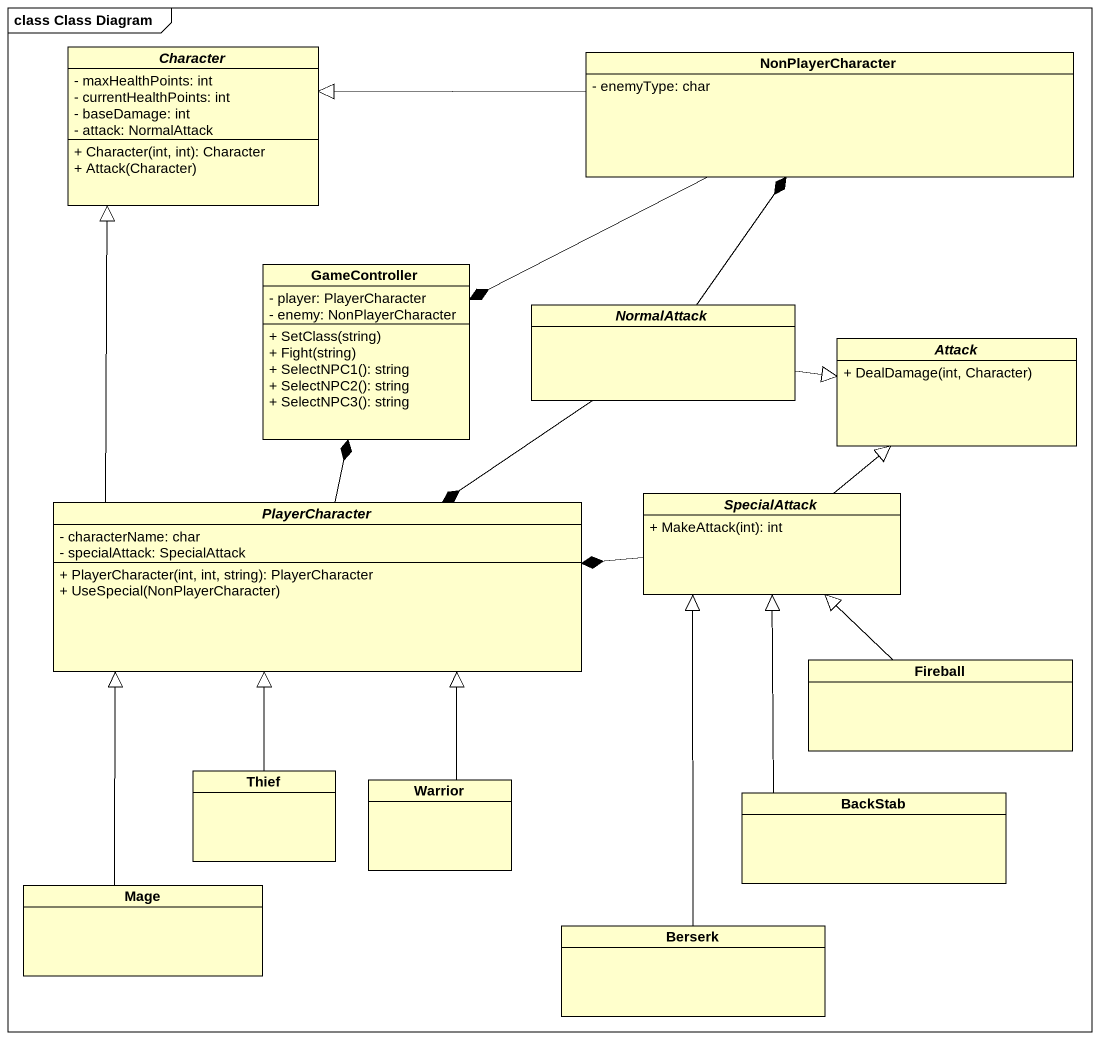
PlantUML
@startuml
mainframe class Class Diagram
hide circle
hide empty members
skinparam classAttributeIconSize 0
abstract class Character {
  - maxHealthPoints: int
  - currentHealthPoints: int
  - baseDamage: int
  - attack: NormalAttack
  + Character(int, int): Character
  + Attack(Character)
}
class NonPlayerCharacter {
  - enemyType: char
}
class GameController {
  - player: PlayerCharacter
  - enemy: NonPlayerCharacter
  + SetClass(string)
  + Fight(string)
  + SelectNPC1(): string
  + SelectNPC2(): string
  + SelectNPC3(): string
}
abstract class NormalAttack
abstract class Attack {
  + DealDamage(int, Character)
}
abstract class PlayerCharacter {
  - characterName: char
  - specialAttack: SpecialAttack
  + PlayerCharacter(int, int, string): PlayerCharacter
  + UseSpecial(NonPlayerCharacter)
}
abstract class SpecialAttack {
  + MakeAttack(int): int
}
class Fireball
class Thief
class Warrior
class BackStab
class Mage
class Berserk
NonPlayerCharacter -left-|> Character
NonPlayerCharacter -left-* GameController
NormalAttack -up-* NonPlayerCharacter
NormalAttack -right-|> Attack
NormalAttack --* PlayerCharacter
PlayerCharacter -up-|> Character
PlayerCharacter -up-* GameController
SpecialAttack -up-|> Attack
SpecialAttack -left-* PlayerCharacter
Fireball -up-|> SpecialAttack
Thief -up-|> PlayerCharacter
Warrior -up-|> PlayerCharacter
BackStab -up-|> SpecialAttack
Mage -up-|> PlayerCharacter
Berserk -up-|> SpecialAttack
@enduml
